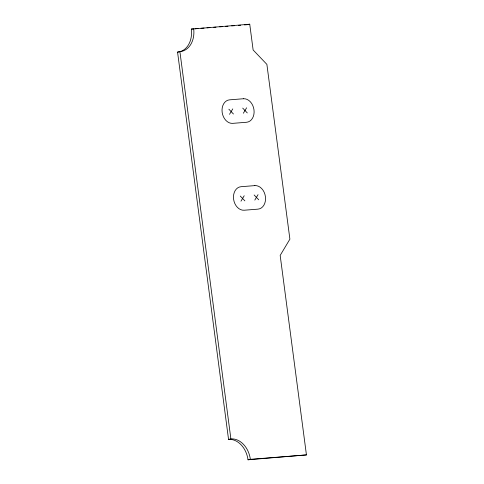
<?xml version="1.0" encoding="UTF-8"?>
<svg xmlns="http://www.w3.org/2000/svg" width="484" height="484" viewBox="0 0 484 484"><rect width="100%" height="100%" fill="white"/><g stroke="black" fill="none" stroke-linecap="round" stroke-linejoin="round"><path stroke-width="0.73" d="M229.525 114.309L232.768 108.882M243.367 113.226L246.61 107.799M240.965 201.175L244.202 195.754M254.802 200.092L258.045 194.665M191.313 29.088L249.738 24.2L253.126 49.961L266.884 64.384L289.892 239.15L280.175 255.419L306.439 454.912L248.014 459.8A21.943 16.607 78.4 0 0 228.545 439.387L177.561 52.109A21.943 16.607 78.4 0 0 191.313 29.088L192.807 28.967M248.564 24.442L249.738 24.2M177.561 52.109L179.903 51.631A21.943 16.607 78.4 0 0 193.654 28.61M228.545 439.387L230.886 438.909A21.943 16.607 78.4 0 1 250.355 459.322L306.439 454.912M248.014 459.8L250.355 459.322M195.046 28.792L198.041 28.556M201.029 28.326L204.024 28.09M207.013 27.854L210.002 27.618M213.74 27.322L215.985 27.146M219.724 26.856L222.719 26.62M225.707 26.384L227.952 26.209M231.691 25.912L234.679 25.676M238.418 25.386L240.663 25.21M244.402 24.914L247.391 24.678M242.696 108.107L247.282 112.917M228.853 109.19L233.445 114.006M254.13 194.973L258.722 199.783M240.288 196.056L244.88 200.872M179.903 51.631L230.886 438.909M243.44 98.748L229.597 99.837A11.888 8.996 78.4 0 0 222.15 112.306A11.888 8.996 78.4 0 0 232.695 123.359L246.537 122.27A11.888 8.996 78.4 0 0 253.985 109.801A11.888 8.996 78.4 0 0 243.44 98.748M254.874 185.614L241.038 186.703A11.888 8.996 78.4 0 0 233.591 199.172A11.888 8.996 78.4 0 0 244.136 210.225L257.972 209.142A11.888 8.996 78.4 0 0 265.42 196.667A11.888 8.996 78.4 0 0 254.874 185.614"/></g></svg>
